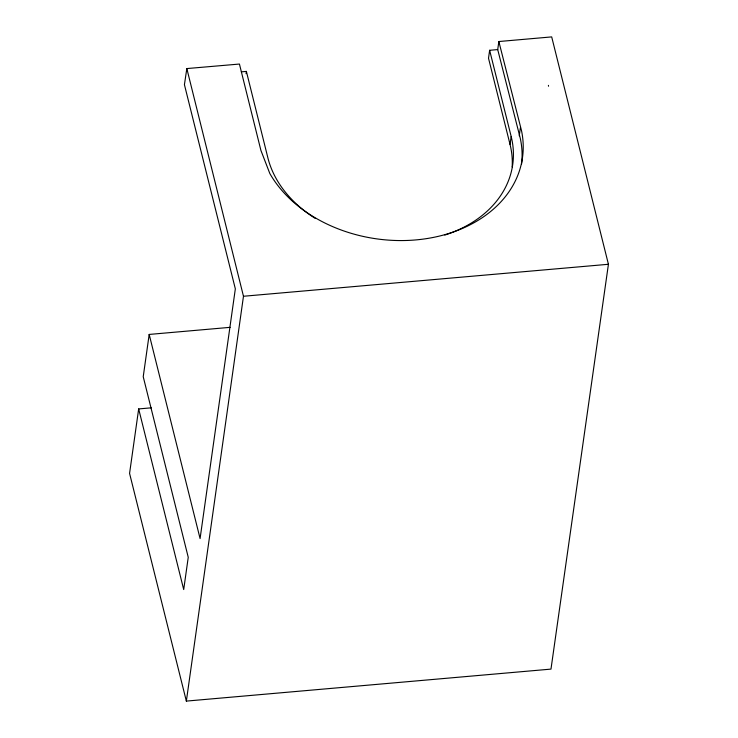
<?xml version="1.0" encoding="UTF-8"?>
<svg xmlns="http://www.w3.org/2000/svg" width="738" height="738" viewBox="0 0 738 738"><rect width="100%" height="100%" fill="white"/><g stroke="black" fill="none" stroke-linecap="round" stroke-linejoin="round"><path stroke-width="1.11" d="M151.272 407.828L138.67 408.926L129.574 473.39L186.354 701.1L550.982 669.108L608.426 264.278L551.692 36.9L498.851 41.531L497.716 49.584L520.364 138.67A133.126 100.719 8 0 1 521.572 164.002M230.118 327.34L149.187 334.434L143.227 376.721L188.245 557.319L183.707 589.542L138.67 408.926M246.058 73.68L246.381 71.411L241.326 71.844M186.354 701.1L243.475 296.261L186.825 68.569L239.435 64.049L260.929 150.478L269.813 173.485A133.126 100.719 8 0 0 428.926 238.236A133.126 100.719 8 0 0 521.498 130.617L498.851 41.531M497.716 49.584L489.635 50.295L488.519 58.247L510.05 144.454A124.418 94.132 8 0 1 512.163 166.982M510.05 144.454L511.176 136.502L489.635 50.295M519.248 135.792L520.391 127.739M186.825 68.569L184.426 84.667L235.339 288.862L200.081 538.574L149.187 334.434M243.475 296.261L608.426 264.278M246.381 71.411L267.876 157.831A124.418 94.132 8 0 0 315.246 218.402M548.417 85.368L548.528 86.235M511.176 136.502A124.418 94.132 8 0 1 444.811 235.062"/></g></svg>
